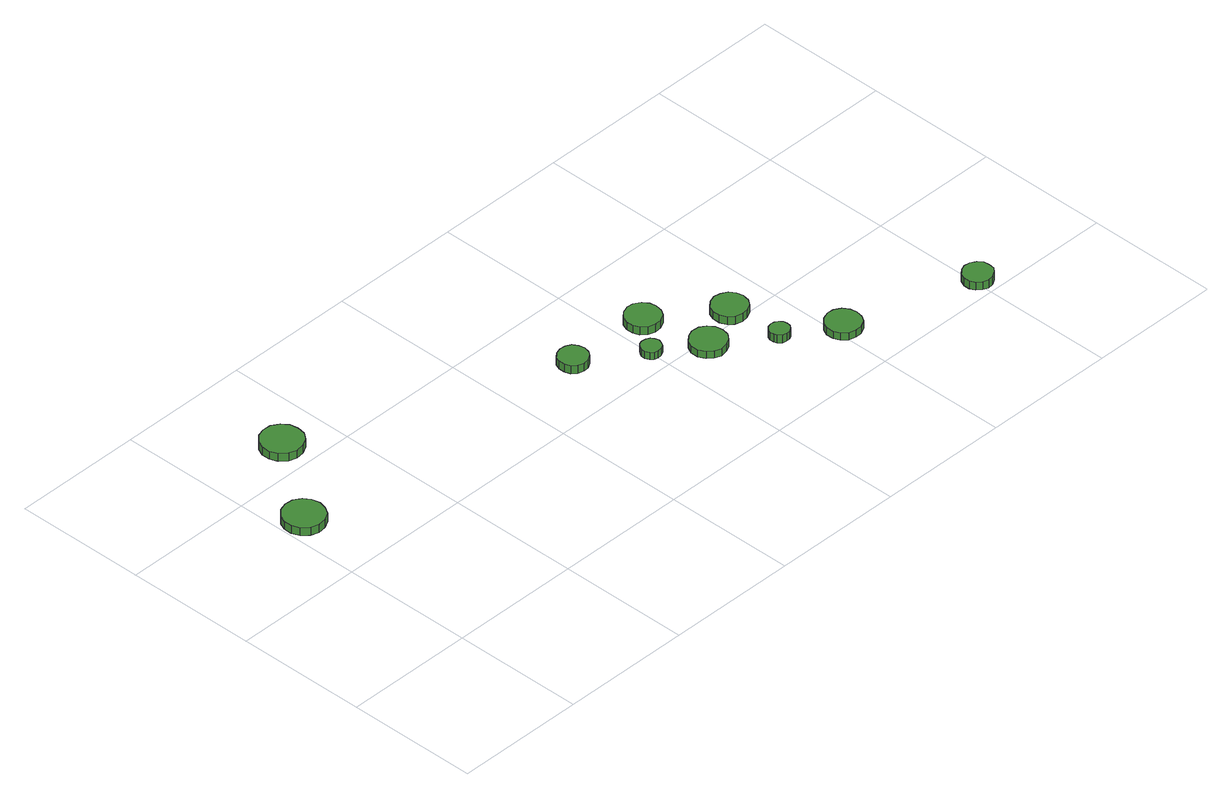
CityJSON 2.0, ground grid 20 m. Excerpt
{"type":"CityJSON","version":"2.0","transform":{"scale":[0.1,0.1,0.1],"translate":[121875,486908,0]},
"CityObjects":{
"tree1":{"type":"SolitaryVegetationObject","attributes":{"function":"something"},"geometry":[{"type":"MultiSurface","lod":"1","boundaries":[[[0,1,2,3,4,5,6,7,8,9,10,11,12,13,14]],[[15,16,17,18,19,20,21,22,23,24,25,26,27,28,29]],[[0,29,28,1]],[[1,28,27,2]],[[2,27,26,3]],[[3,26,25,4]],[[4,25,24,5]],[[5,24,23,6]],[[6,23,22,7]],[[7,22,21,8]],[[8,21,20,9]],[[9,20,19,10]],[[10,19,18,11]],[[11,18,17,12]],[[12,17,16,13]],[[13,16,15,14]],[[14,15,29,0]]]}]},
"tree2":{"type":"SolitaryVegetationObject","attributes":{"function":"something"},"geometry":[{"type":"MultiSurface","lod":"1","boundaries":[[[30,31,32,33,34,35,36,37,38,39,40,41,42,43,44]],[[45,46,47,48,49,50,51,52,53,54,55,56,57,58,59]],[[30,59,58,31]],[[31,58,57,32]],[[32,57,56,33]],[[33,56,55,34]],[[34,55,54,35]],[[35,54,53,36]],[[36,53,52,37]],[[37,52,51,38]],[[38,51,50,39]],[[39,50,49,40]],[[40,49,48,41]],[[41,48,47,42]],[[42,47,46,43]],[[43,46,45,44]],[[44,45,59,30]]]}]},
"tree3":{"type":"SolitaryVegetationObject","attributes":{"function":"something"},"geometry":[{"type":"MultiSurface","lod":"1","boundaries":[[[60,61,62,63,64,65,66,67,68,69,70,71,72,73,74]],[[75,76,77,78,79,80,81,82,83,84,85,86,87,88,89]],[[60,89,88,61]],[[61,88,87,62]],[[62,87,86,63]],[[63,86,85,64]],[[64,85,84,65]],[[65,84,83,66]],[[66,83,82,67]],[[67,82,81,68]],[[68,81,80,69]],[[69,80,79,70]],[[70,79,78,71]],[[71,78,77,72]],[[72,77,76,73]],[[73,76,75,74]],[[74,75,89,60]]]}]},
"tree4":{"type":"SolitaryVegetationObject","attributes":{"function":"something"},"geometry":[{"type":"MultiSurface","lod":"1","boundaries":[[[90,91,92,93,94,95,96,97,98,99,100,101,102,103,104]],[[105,106,107,108,109,110,111,112,113,114,115,116,117,118,119]],[[90,119,118,91]],[[91,118,117,92]],[[92,117,116,93]],[[93,116,115,94]],[[94,115,114,95]],[[95,114,113,96]],[[96,113,112,97]],[[97,112,111,98]],[[98,111,110,99]],[[99,110,109,100]],[[100,109,108,101]],[[101,108,107,102]],[[102,107,106,103]],[[103,106,105,104]],[[104,105,119,90]]]}]},
"tree5":{"type":"SolitaryVegetationObject","attributes":{"function":"something"},"geometry":[{"type":"MultiSurface","lod":"1","boundaries":[[[120,121,122,123,124,125,126,127,128,129,130,131,132,133,134]],[[135,136,137,138,139,140,141,142,143,144,145,146,147,148,149]],[[120,149,148,121]],[[121,148,147,122]],[[122,147,146,123]],[[123,146,145,124]],[[124,145,144,125]],[[125,144,143,126]],[[126,143,142,127]],[[127,142,141,128]],[[128,141,140,129]],[[129,140,139,130]],[[130,139,138,131]],[[131,138,137,132]],[[132,137,136,133]],[[133,136,135,134]],[[134,135,149,120]]]}]},
"tree6":{"type":"SolitaryVegetationObject","attributes":{"function":"something"},"geometry":[{"type":"MultiSurface","lod":"1","boundaries":[[[150,151,152,153,154,155,156,157,158,159,160,161,162,163,164]],[[165,166,167,168,169,170,171,172,173,174,175,176,177,178,179]],[[150,179,178,151]],[[151,178,177,152]],[[152,177,176,153]],[[153,176,175,154]],[[154,175,174,155]],[[155,174,173,156]],[[156,173,172,157]],[[157,172,171,158]],[[158,171,170,159]],[[159,170,169,160]],[[160,169,168,161]],[[161,168,167,162]],[[162,167,166,163]],[[163,166,165,164]],[[164,165,179,150]]]}]},
"tree7":{"type":"SolitaryVegetationObject","attributes":{"function":"something"},"geometry":[{"type":"MultiSurface","lod":"1","boundaries":[[[180,181,182,183,184,185,186,187,188,189,190,191,192,193,194]],[[195,196,197,198,199,200,201,202,203,204,205,206,207,208,209]],[[180,209,208,181]],[[181,208,207,182]],[[182,207,206,183]],[[183,206,205,184]],[[184,205,204,185]],[[185,204,203,186]],[[186,203,202,187]],[[187,202,201,188]],[[188,201,200,189]],[[189,200,199,190]],[[190,199,198,191]],[[191,198,197,192]],[[192,197,196,193]],[[193,196,195,194]],[[194,195,209,180]]]}]},
"tree8":{"type":"SolitaryVegetationObject","attributes":{"function":"something"},"geometry":[{"type":"MultiSurface","lod":"1","boundaries":[[[210,211,212,213,214,215,216,217,218,219,220,221,222,223,224]],[[225,226,227,228,229,230,231,232,233,234,235,236,237,238,239]],[[210,239,238,211]],[[211,238,237,212]],[[212,237,236,213]],[[213,236,235,214]],[[214,235,234,215]],[[215,234,233,216]],[[216,233,232,217]],[[217,232,231,218]],[[218,231,230,219]],[[219,230,229,220]],[[220,229,228,221]],[[221,228,227,222]],[[222,227,226,223]],[[223,226,225,224]],[[224,225,239,210]]]}]},
"tree9":{"type":"SolitaryVegetationObject","attributes":{"function":"something"},"geometry":[{"type":"MultiSurface","lod":"1","boundaries":[[[240,241,242,243,244,245,246,247,248,249,250,251,252,253,254]],[[255,256,257,258,259,260,261,262,263,264,265,266,267,268,269]],[[240,269,268,241]],[[241,268,267,242]],[[242,267,266,243]],[[243,266,265,244]],[[244,265,264,245]],[[245,264,263,246]],[[246,263,262,247]],[[247,262,261,248]],[[248,261,260,249]],[[249,260,259,250]],[[250,259,258,251]],[[251,258,257,252]],[[252,257,256,253]],[[253,256,255,254]],[[254,255,269,240]]]}]},
"tree10":{"type":"SolitaryVegetationObject","attributes":{"function":"something"},"geometry":[{"type":"MultiSurface","lod":"1","boundaries":[[[270,271,272,273,274,275,276,277,278,279,280,281,282,283,284]],[[285,286,287,288,289,290,291,292,293,294,295,296,297,298,299]],[[270,299,298,271]],[[271,298,297,272]],[[272,297,296,273]],[[273,296,295,274]],[[274,295,294,275]],[[275,294,293,276]],[[276,293,292,277]],[[277,292,291,278]],[[278,291,290,279]],[[279,290,289,280]],[[280,289,288,281]],[[281,288,287,282]],[[282,287,286,283]],[[283,286,285,284]],[[284,285,299,270]]]}]}
},
"vertices":[
[65,319,20],[62,332,20],[55,342,20],[44,349,20],[31,350,20],[19,346,20],[9,337,20],[4,326,20],[4,313,20],[9,301,20],[19,292,20],[31,288,20],[44,290,20],[55,296,20],[62,307,20],[62,307,7],[55,296,7],[44,290,7],[31,288,7],[19,292,7],[9,301,7],[4,313,7],[4,326,7],[9,337,7],[19,346,7],[31,350,7],[44,349,7],[55,342,7],[62,332,7],[65,319,7],
[152,442,26],[150,455,26],[142,465,26],[131,472,26],[118,473,26],[106,469,26],[96,460,26],[91,449,26],[91,436,26],[96,424,26],[106,415,26],[118,411,26],[131,413,26],[142,419,26],[150,429,26],[150,429,13],[142,419,13],[131,413,13],[118,411,13],[106,415,13],[96,424,13],[91,436,13],[91,449,13],[96,460,13],[106,469,13],[118,473,13],[131,472,13],[142,465,13],[150,455,13],[152,442,13],
[534,289,24],[532,298,24],[527,306,24],[519,310,24],[510,311,24],[501,308,24],[494,302,24],[491,294,24],[491,285,24],[494,276,24],[501,270,24],[510,267,24],[519,268,24],[527,273,24],[532,280,24],[532,280,11],[527,273,11],[519,268,11],[510,267,11],[501,270,11],[494,276,11],[491,285,11],[491,294,11],[494,302,11],[501,308,11],[510,311,11],[519,310,11],[527,306,11],[532,298,11],[534,289,11],
[614,231,23],[612,237,23],[609,242,23],[603,245,23],[597,246,23],[591,244,23],[587,239,23],[584,234,23],[584,228,23],[587,222,23],[591,218,23],[597,216,23],[603,217,23],[609,220,23],[612,225,23],[612,225,11],[609,220,11],[603,217,11],[597,216,11],[591,218,11],[587,222,11],[584,228,11],[584,234,11],[587,239,11],[591,244,11],[597,246,11],[603,245,11],[609,242,11],[612,237,11],[614,231,11],
[688,187,22],[686,198,22],[679,207,22],[670,213,22],[658,214,22],[648,210,22],[640,203,22],[635,193,22],[635,181,22],[640,171,22],[648,164,22],[658,160,22],[670,162,22],[679,167,22],[686,176,22],[686,176,10],[679,167,10],[670,162,10],[658,160,10],[648,164,10],[640,171,10],[635,181,10],[635,193,10],[640,203,10],[648,210,10],[658,214,10],[670,213,10],[679,207,10],[686,198,10],[688,187,10],
[663,283,23],[661,293,23],[655,302,23],[645,308,23],[635,309,23],[624,305,23],[616,298,23],[612,288,23],[612,277,23],[616,268,23],[624,260,23],[635,257,23],[645,258,23],[655,263,23],[661,272,23],[661,272,10],[655,263,10],[645,258,10],[635,257,10],[624,260,10],[616,268,10],[612,277,10],[612,288,10],[616,298,10],[624,305,10],[635,309,10],[645,308,10],[655,302,10],[661,293,10],[663,283,10],
[756,135,22],[755,141,22],[751,146,22],[746,149,22],[740,150,22],[734,148,22],[729,144,22],[727,138,22],[727,132,22],[729,127,22],[734,122,22],[740,121,22],[746,121,22],[751,124,22],[755,129,22],[755,129,9],[751,124,9],[746,121,9],[740,121,9],[734,122,9],[729,127,9],[727,132,9],[727,138,9],[729,144,9],[734,148,9],[740,150,9],[746,149,9],[751,146,9],[755,141,9],[756,135,9],
[758,217,22],[756,227,22],[750,236,22],[740,241,22],[730,243,22],[719,239,22],[711,232,22],[707,222,22],[707,211,22],[711,201,22],[719,194,22],[730,191,22],[740,192,22],[750,197,22],[756,206,22],[756,206,9],[750,197,9],[740,192,9],[730,191,9],[719,194,9],[711,201,9],[707,211,9],[707,222,9],[711,232,9],[719,239,9],[730,243,9],[740,241,9],[750,236,9],[756,227,9],[758,217,9],
[836,86,22],[834,96,22],[828,105,22],[818,111,22],[808,112,22],[797,108,22],[789,101,22],[785,91,22],[785,80,22],[789,71,22],[797,63,22],[808,60,22],[818,61,22],[828,66,22],[834,75,22],[834,75,10],[828,66,10],[818,61,10],[808,60,10],[797,63,10],[789,71,10],[785,80,10],[785,91,10],[789,101,10],[797,108,10],[808,112,10],[818,111,10],[828,105,10],[834,96,10],[836,86,10],
[1027,29,22],[1026,38,22],[1020,45,22],[1012,50,22],[1003,51,22],[995,48,22],[988,42,22],[984,33,22],[984,24,22],[988,16,22],[995,10,22],[1003,7,22],[1012,8,22],[1020,13,22],[1026,20,22],[1026,20,9],[1020,13,9],[1012,8,9],[1003,7,9],[995,10,9],[988,16,9],[984,24,9],[984,33,9],[988,42,9],[995,48,9],[1003,51,9],[1012,50,9],[1020,45,9],[1026,38,9],[1027,29,9]
]}
